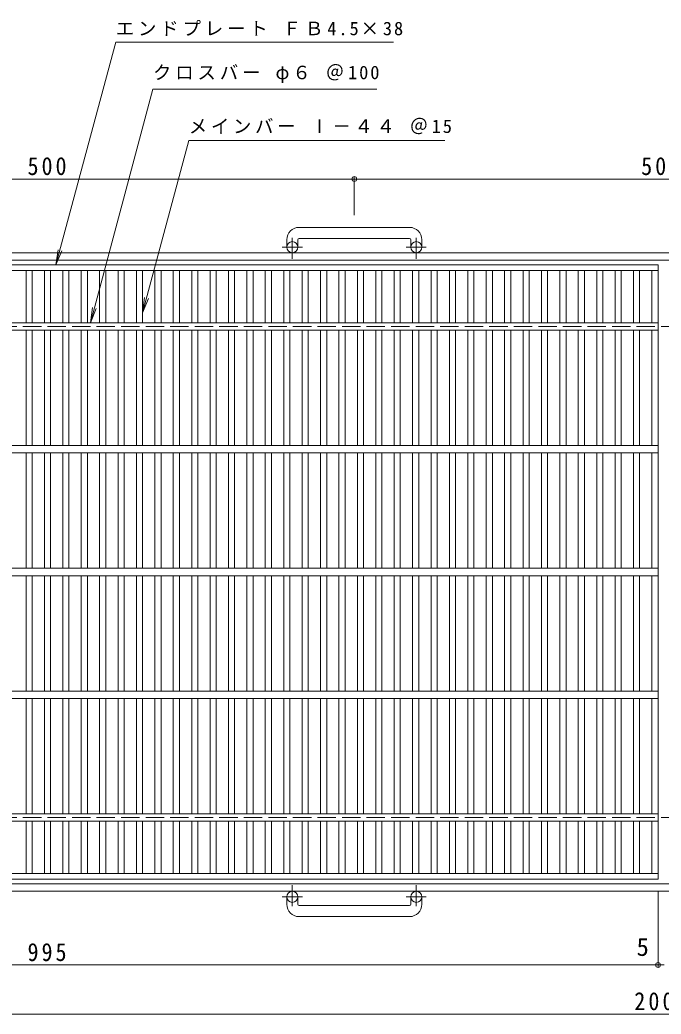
# Model space of a CAD drawing. Units: millimetres at full size, sheet at 1:5. Extents: x -850 to 902, y -691 to 651.
# Drawn here: x -332 to 190, y -159 to 651 of the extents above; entities that cross this region are included whole.
import ezdxf
from ezdxf.enums import TextEntityAlignment as Align

# ---------------------------------------------------------------- set-up
doc = ezdxf.new("R2010")
doc.units = ezdxf.units.MM
doc.header["$LTSCALE"] = 5
doc.header["$PDMODE"] = 32
doc.header["$PDSIZE"] = 4
doc.linetypes.add('CHAIN1', pattern=[8, 5, -1, 1, -1])
doc.linetypes.add('DASHED3', pattern=[4, 3, -1])
for name, color, linetype, lineweight in [('E-1', 2, 'Continuous', 9), ('E-2', 3, 'Continuous', 9), ('E-4', 7, 'Continuous', 9), ('E-5', 7, 'Continuous', 9)]:
    doc.layers.add(name, color=color, linetype=linetype, lineweight=lineweight)
doc.styles.add('ＭＳ ゴシック', font='')
doc.styles.get('ＭＳ ゴシック').set_extended_font_data('MS Gothic')

msp = doc.modelspace()

# ---------------------------------------------------------------- linework, layer by layer
at = {"layer": 'E-1'}
for p, q in [((-15, 481.85), (-105, 481.85)), ((-115, 471.85), (-115, 465.75)), ((-106, 471.85), (-106, 465.75)), ((-105, 472.849), (-15, 472.849)), ((-14, 471.85), (-14, 465.75)), ((-5, 471.85), (-5, 465.75)), ((-810, 461.25), (376.422, 461.25)), ((-810, 455.25), (375.163, 455.25)), ((-810, -52.751), (364.207, -52.751)), ((-810, -58.751), (362.948, -58.751)), ((-115, -69.351), (-115, -63.251)), ((-106, -69.351), (-106, -63.251)), ((-14, -69.351), (-14, -63.251)), ((-5, -69.351), (-5, -63.251)), ((-105, -70.351), (-15, -70.351)), ((-15, -79.351), (-105, -79.351))]:
    msp.add_line(p, q, dxfattribs=at)
at = {"layer": 'E-1', "linetype": 'CHAIN1'}
for p, q in [((-110.5, 456.143), (-110.5, 473.24)), ((-9.5, 456.143), (-9.5, 473.24)), ((-102.337, 465.75), (-118.744, 465.75)), ((-1.337, 465.75), (-17.744, 465.75)), ((-110.5, -53.644), (-110.5, -70.741)), ((-9.5, -53.644), (-9.5, -70.741)), ((-102.337, -63.251), (-118.744, -63.251)), ((-1.337, -63.251), (-17.744, -63.251))]:
    msp.add_line(p, q, dxfattribs=at)
at = {"layer": 'E-1', "linetype": 'DASHED3'}
for p, q in [((-810, 401.25), (363.833, 401.25)), ((-810, 1.249), (375.538, 1.249))]:
    msp.add_line(p, q, dxfattribs=at)
at = {"layer": 'E-1'}
for centre in [(-110.5, 465.75), (-9.5, 465.75), (-110.5, -63.251), (-9.5, -63.251)]:
    msp.add_circle(centre, 4.5, dxfattribs=at)
for centre, radius, start, end in [((-105, 471.85), 10, 90, 180), ((-15, 471.85), 10, 0, 90), ((-105, 471.85), 1, 90, 180), ((-15, 471.85), 1, 0, 90), ((-105, -69.351), 10, 180, 270), ((-105, -69.351), 1, 180, 270), ((-15, -69.351), 10, 270, 0), ((-15, -69.351), 1, 270, 0)]:
    msp.add_arc(centre, radius, start, end, dxfattribs=at)
at = {"layer": 'E-2'}
for p, q in [((-807.5, 451.249), (187.5, 451.249)), ((-807.5, 446.749), (187.5, 446.749)), ((-327.5, 404.249), (-327.5, 446.749)), ((-322.5, 404.249), (-322.5, 446.749)), ((-312.5, 404.249), (-312.5, 446.749)), ((-307.5, 404.249), (-307.5, 446.749)), ((-297.5, 404.249), (-297.5, 446.749)), ((-292.5, 404.249), (-292.5, 446.749)), ((-282.5, 404.249), (-282.5, 446.749)), ((-277.5, 404.249), (-277.5, 446.749)), ((-267.5, 404.249), (-267.5, 446.749)), ((-262.5, 404.249), (-262.5, 446.749)), ((-252.5, 404.249), (-252.5, 446.749)), ((-247.5, 404.249), (-247.5, 446.749)), ((-237.5, 404.249), (-237.5, 446.749)), ((-232.5, 404.249), (-232.5, 446.749)), ((-222.5, 404.249), (-222.5, 446.749)), ((-217.5, 404.249), (-217.5, 446.749)), ((-207.5, 404.249), (-207.5, 446.749)), ((-202.5, 404.249), (-202.5, 446.749)), ((-192.5, 404.249), (-192.5, 446.749)), ((-187.5, 404.249), (-187.5, 446.749)), ((-177.5, 404.249), (-177.5, 446.749)), ((-172.5, 404.249), (-172.5, 446.749)), ((-162.5, 404.249), (-162.5, 446.749)), ((-157.5, 404.249), (-157.5, 446.749)), ((-147.5, 404.249), (-147.5, 446.749)), ((-142.5, 404.249), (-142.5, 446.749)), ((-132.5, 404.249), (-132.5, 446.749)), ((-127.5, 404.249), (-127.5, 446.749)), ((-117.5, 404.249), (-117.5, 446.749)), ((-112.5, 404.249), (-112.5, 446.749)), ((-102.5, 404.249), (-102.5, 446.749)), ((-97.5, 404.249), (-97.5, 446.749)), ((-87.5, 404.249), (-87.5, 446.749)), ((-82.5, 404.249), (-82.5, 446.749)), ((-72.5, 404.249), (-72.5, 446.749)), ((-67.5, 404.249), (-67.5, 446.749)), ((-57.5, 404.249), (-57.5, 446.749)), ((-52.5, 404.249), (-52.5, 446.749)), ((-42.5, 404.249), (-42.5, 446.749)), ((-37.5, 404.249), (-37.5, 446.749)), ((-27.5, 404.249), (-27.5, 446.749)), ((-22.5, 404.249), (-22.5, 446.749)), ((-12.5, 404.249), (-12.5, 446.749)), ((-7.5, 404.249), (-7.5, 446.749)), ((2.5, 404.249), (2.5, 446.749)), ((7.5, 404.249), (7.5, 446.749)), ((17.5, 404.249), (17.5, 446.749)), ((22.5, 404.249), (22.5, 446.749)), ((32.5, 404.249), (32.5, 446.749)), ((37.5, 404.249), (37.5, 446.749)), ((47.499, 404.249), (47.499, 446.749)), ((52.5, 404.249), (52.5, 446.749)), ((62.5, 404.249), (62.5, 446.749)), ((67.5, 404.249), (67.5, 446.749)), ((77.5, 404.249), (77.5, 446.749)), ((82.5, 404.249), (82.5, 446.749)), ((92.5, 404.249), (92.5, 446.749)), ((97.5, 404.249), (97.5, 446.749)), ((107.5, 404.249), (107.5, 446.749)), ((112.5, 404.249), (112.5, 446.749)), ((122.499, 404.249), (122.499, 446.749)), ((127.5, 404.249), (127.5, 446.749)), ((137.5, 404.249), (137.5, 446.749)), ((142.5, 404.249), (142.5, 446.749)), ((152.499, 404.249), (152.499, 446.749)), ((157.5, 404.249), (157.5, 446.749)), ((167.5, 404.249), (167.5, 446.749)), ((172.5, 404.249), (172.5, 446.749)), ((182.5, 404.249), (182.5, 446.749)), ((187.5, -48.751), (187.5, 451.249)), ((187.5, 404.249), (-807.5, 404.249)), ((187.5, 398.249), (-807.5, 398.249)), ((-327.5, 304.249), (-327.5, 398.249)), ((-322.5, 304.249), (-322.5, 398.249)), ((-312.5, 304.249), (-312.5, 398.249)), ((-307.5, 304.249), (-307.5, 398.249)), ((-297.5, 304.249), (-297.5, 398.249)), ((-292.5, 304.249), (-292.5, 398.249)), ((-282.5, 304.249), (-282.5, 398.249)), ((-277.5, 304.249), (-277.5, 398.249)), ((-267.5, 304.249), (-267.5, 398.249)), ((-262.5, 304.249), (-262.5, 398.249)), ((-252.5, 304.249), (-252.5, 398.249)), ((-247.5, 304.249), (-247.5, 398.249)), ((-237.5, 304.249), (-237.5, 398.249)), ((-232.5, 304.249), (-232.5, 398.249)), ((-222.5, 304.249), (-222.5, 398.249)), ((-217.5, 304.249), (-217.5, 398.249)), ((-207.5, 304.249), (-207.5, 398.249)), ((-202.5, 304.249), (-202.5, 398.249)), ((-192.5, 304.249), (-192.5, 398.249)), ((-187.5, 304.249), (-187.5, 398.249)), ((-177.5, 304.249), (-177.5, 398.249)), ((-172.5, 304.249), (-172.5, 398.249)), ((-162.5, 304.249), (-162.5, 398.249)), ((-157.5, 304.249), (-157.5, 398.249)), ((-147.5, 304.249), (-147.5, 398.249)), ((-142.5, 304.249), (-142.5, 398.249)), ((-132.5, 304.249), (-132.5, 398.249)), ((-127.5, 304.249), (-127.5, 398.249)), ((-117.5, 304.249), (-117.5, 398.249)), ((-112.5, 304.249), (-112.5, 398.249)), ((-102.5, 304.249), (-102.5, 398.249)), ((-97.5, 304.249), (-97.5, 398.249)), ((-87.5, 304.249), (-87.5, 398.249)), ((-82.5, 304.249), (-82.5, 398.249)), ((-72.5, 304.249), (-72.5, 398.249)), ((-67.5, 304.249), (-67.5, 398.249)), ((-57.5, 304.249), (-57.5, 398.249)), ((-52.5, 304.249), (-52.5, 398.249)), ((-42.5, 304.249), (-42.5, 398.249)), ((-37.5, 304.249), (-37.5, 398.249)), ((-27.5, 304.249), (-27.5, 398.249)), ((-22.5, 304.249), (-22.5, 398.249)), ((-12.5, 304.249), (-12.5, 398.249)), ((-7.5, 304.249), (-7.5, 398.249)), ((2.5, 304.249), (2.5, 398.249)), ((7.5, 304.249), (7.5, 398.249)), ((17.5, 304.249), (17.5, 398.249)), ((22.5, 304.249), (22.5, 398.249)), ((32.5, 304.249), (32.5, 398.249)), ((37.5, 304.249), (37.5, 398.249)), ((47.499, 304.249), (47.499, 398.249)), ((52.5, 304.249), (52.5, 398.249)), ((62.5, 304.249), (62.5, 398.249)), ((67.5, 304.249), (67.5, 398.249)), ((77.5, 304.249), (77.5, 398.249)), ((82.5, 304.249), (82.5, 398.249)), ((92.5, 304.249), (92.5, 398.249)), ((97.5, 304.249), (97.5, 398.249)), ((107.5, 304.249), (107.5, 398.249)), ((112.5, 304.249), (112.5, 398.249)), ((122.499, 304.249), (122.499, 398.249)), ((127.5, 304.249), (127.5, 398.249)), ((137.5, 304.249), (137.5, 398.249)), ((142.5, 304.249), (142.5, 398.249)), ((152.499, 304.249), (152.499, 398.249)), ((157.5, 304.249), (157.5, 398.249)), ((167.5, 304.249), (167.5, 398.249)), ((172.5, 304.249), (172.5, 398.249)), ((182.5, 304.249), (182.5, 398.249)), ((187.5, 304.249), (-807.5, 304.249)), ((187.5, 298.249), (-807.5, 298.249)), ((-327.5, 204.249), (-327.5, 298.249)), ((-322.5, 204.249), (-322.5, 298.249)), ((-312.5, 204.249), (-312.5, 298.249)), ((-307.5, 204.249), (-307.5, 298.249)), ((-297.5, 204.249), (-297.5, 298.249)), ((-292.5, 204.249), (-292.5, 298.249)), ((-282.5, 204.249), (-282.5, 298.249)), ((-277.5, 204.249), (-277.5, 298.249)), ((-267.5, 204.249), (-267.5, 298.249)), ((-262.5, 204.249), (-262.5, 298.249)), ((-252.5, 204.249), (-252.5, 298.249)), ((-247.5, 204.249), (-247.5, 298.249)), ((-237.5, 204.249), (-237.5, 298.249)), ((-232.5, 204.249), (-232.5, 298.249)), ((-222.5, 204.249), (-222.5, 298.249)), ((-217.5, 204.249), (-217.5, 298.249)), ((-207.5, 204.249), (-207.5, 298.249)), ((-202.5, 204.249), (-202.5, 298.249)), ((-192.5, 204.249), (-192.5, 298.249)), ((-187.5, 204.249), (-187.5, 298.249)), ((-177.5, 204.249), (-177.5, 298.249)), ((-172.5, 204.249), (-172.5, 298.249)), ((-162.5, 204.249), (-162.5, 298.249)), ((-157.5, 204.249), (-157.5, 298.249)), ((-147.5, 204.249), (-147.5, 298.249)), ((-142.5, 204.249), (-142.5, 298.249)), ((-132.5, 204.249), (-132.5, 298.249)), ((-127.5, 204.249), (-127.5, 298.249)), ((-117.5, 204.249), (-117.5, 298.249)), ((-112.5, 204.249), (-112.5, 298.249)), ((-102.5, 204.249), (-102.5, 298.249)), ((-97.5, 204.249), (-97.5, 298.249)), ((-87.5, 204.249), (-87.5, 298.249)), ((-82.5, 204.249), (-82.5, 298.249)), ((-72.5, 204.249), (-72.5, 298.249)), ((-67.5, 204.249), (-67.5, 298.249)), ((-57.5, 204.249), (-57.5, 298.249)), ((-52.5, 204.249), (-52.5, 298.249)), ((-42.5, 204.249), (-42.5, 298.249)), ((-37.5, 204.249), (-37.5, 298.249)), ((-27.5, 204.249), (-27.5, 298.249)), ((-22.5, 204.249), (-22.5, 298.249)), ((-12.5, 204.249), (-12.5, 298.249)), ((-7.5, 204.249), (-7.5, 298.249)), ((2.5, 204.249), (2.5, 298.249)), ((7.5, 204.249), (7.5, 298.249)), ((17.5, 204.249), (17.5, 298.249)), ((22.5, 204.249), (22.5, 298.249)), ((32.5, 204.249), (32.5, 298.249)), ((37.5, 204.249), (37.5, 298.249)), ((47.499, 204.249), (47.499, 298.249)), ((52.5, 204.249), (52.5, 298.249)), ((62.5, 204.249), (62.5, 298.249)), ((67.5, 204.249), (67.5, 298.249)), ((77.5, 204.249), (77.5, 298.249)), ((82.5, 204.249), (82.5, 298.249)), ((92.5, 204.249), (92.5, 298.249)), ((97.5, 204.249), (97.5, 298.249)), ((107.5, 204.249), (107.5, 298.249)), ((112.5, 204.249), (112.5, 298.249)), ((122.499, 204.249), (122.499, 298.249)), ((127.5, 204.249), (127.5, 298.249)), ((137.5, 204.249), (137.5, 298.249)), ((142.5, 204.249), (142.5, 298.249)), ((152.499, 204.249), (152.499, 298.249)), ((157.5, 204.249), (157.5, 298.249)), ((167.5, 204.249), (167.5, 298.249)), ((172.5, 204.249), (172.5, 298.249)), ((182.5, 204.249), (182.5, 298.249)), ((187.5, 204.249), (-807.5, 204.249)), ((187.5, 198.249), (-807.5, 198.249)), ((-327.5, 104.249), (-327.5, 198.249)), ((-322.5, 104.249), (-322.5, 198.249)), ((-312.5, 104.249), (-312.5, 198.249)), ((-307.5, 104.249), (-307.5, 198.249)), ((-297.5, 104.249), (-297.5, 198.249)), ((-292.5, 104.249), (-292.5, 198.249)), ((-282.5, 104.249), (-282.5, 198.249)), ((-277.5, 104.249), (-277.5, 198.249)), ((-267.5, 104.249), (-267.5, 198.249)), ((-262.5, 104.249), (-262.5, 198.249)), ((-252.5, 104.249), (-252.5, 198.249)), ((-247.5, 104.249), (-247.5, 198.249)), ((-237.5, 104.249), (-237.5, 198.249)), ((-232.5, 104.249), (-232.5, 198.249)), ((-222.5, 104.249), (-222.5, 198.249)), ((-217.5, 104.249), (-217.5, 198.249)), ((-207.5, 104.249), (-207.5, 198.249)), ((-202.5, 104.249), (-202.5, 198.249)), ((-192.5, 104.249), (-192.5, 198.249)), ((-187.5, 104.249), (-187.5, 198.249)), ((-177.5, 104.249), (-177.5, 198.249)), ((-172.5, 104.249), (-172.5, 198.249)), ((-162.5, 104.249), (-162.5, 198.249)), ((-157.5, 104.249), (-157.5, 198.249)), ((-147.5, 104.249), (-147.5, 198.249)), ((-142.5, 104.249), (-142.5, 198.249)), ((-132.5, 104.249), (-132.5, 198.249)), ((-127.5, 104.249), (-127.5, 198.249)), ((-117.5, 104.249), (-117.5, 198.249)), ((-112.5, 104.249), (-112.5, 198.249)), ((-102.5, 104.249), (-102.5, 198.249)), ((-97.5, 104.249), (-97.5, 198.249)), ((-87.5, 104.249), (-87.5, 198.249)), ((-82.5, 104.249), (-82.5, 198.249)), ((-72.5, 104.249), (-72.5, 198.249)), ((-67.5, 104.249), (-67.5, 198.249)), ((-57.5, 104.249), (-57.5, 198.249)), ((-52.5, 104.249), (-52.5, 198.249)), ((-42.5, 104.249), (-42.5, 198.249)), ((-37.5, 104.249), (-37.5, 198.249)), ((-27.5, 104.249), (-27.5, 198.249)), ((-22.5, 104.249), (-22.5, 198.249)), ((-12.5, 104.249), (-12.5, 198.249)), ((-7.5, 104.249), (-7.5, 198.249)), ((2.5, 104.249), (2.5, 198.249)), ((7.5, 104.249), (7.5, 198.249)), ((17.5, 104.249), (17.5, 198.249)), ((22.5, 104.249), (22.5, 198.249)), ((32.5, 104.249), (32.5, 198.249)), ((37.5, 104.249), (37.5, 198.249)), ((47.499, 104.249), (47.499, 198.249)), ((52.5, 104.249), (52.5, 198.249)), ((62.5, 104.249), (62.5, 198.249)), ((67.5, 104.249), (67.5, 198.249)), ((77.5, 104.249), (77.5, 198.249)), ((82.5, 104.249), (82.5, 198.249)), ((92.5, 104.249), (92.5, 198.249)), ((97.5, 104.249), (97.5, 198.249)), ((107.5, 104.249), (107.5, 198.249)), ((112.5, 104.249), (112.5, 198.249)), ((122.499, 104.249), (122.499, 198.249)), ((127.5, 104.249), (127.5, 198.249)), ((137.5, 104.249), (137.5, 198.249)), ((142.5, 104.249), (142.5, 198.249)), ((152.499, 104.249), (152.499, 198.249)), ((157.5, 104.249), (157.5, 198.249)), ((167.5, 104.249), (167.5, 198.249)), ((172.5, 104.249), (172.5, 198.249)), ((182.5, 104.249), (182.5, 198.249)), ((187.5, 104.249), (-807.5, 104.249)), ((187.5, 98.249), (-807.5, 98.249)), ((-327.5, 4.249), (-327.5, 98.249)), ((-322.5, 4.249), (-322.5, 98.249)), ((-312.5, 4.249), (-312.5, 98.249)), ((-307.5, 4.249), (-307.5, 98.249)), ((-297.5, 4.249), (-297.5, 98.249)), ((-292.5, 4.249), (-292.5, 98.249)), ((-282.5, 4.249), (-282.5, 98.249)), ((-277.5, 4.249), (-277.5, 98.249)), ((-267.5, 4.249), (-267.5, 98.249)), ((-262.5, 4.249), (-262.5, 98.249)), ((-252.5, 4.249), (-252.5, 98.249)), ((-247.5, 4.249), (-247.5, 98.249)), ((-237.5, 4.249), (-237.5, 98.249)), ((-232.5, 4.249), (-232.5, 98.249)), ((-222.5, 4.249), (-222.5, 98.249)), ((-217.5, 4.249), (-217.5, 98.249)), ((-207.5, 4.249), (-207.5, 98.249)), ((-202.5, 4.249), (-202.5, 98.249)), ((-192.5, 4.249), (-192.5, 98.249)), ((-187.5, 4.249), (-187.5, 98.249)), ((-177.5, 4.249), (-177.5, 98.249)), ((-172.5, 4.249), (-172.5, 98.249)), ((-162.5, 4.249), (-162.5, 98.249)), ((-157.5, 4.249), (-157.5, 98.249)), ((-147.5, 4.249), (-147.5, 98.249)), ((-142.5, 4.249), (-142.5, 98.249)), ((-132.5, 4.249), (-132.5, 98.249)), ((-127.5, 4.249), (-127.5, 98.249)), ((-117.5, 4.249), (-117.5, 98.249)), ((-112.5, 4.249), (-112.5, 98.249)), ((-102.5, 4.249), (-102.5, 98.249)), ((-97.5, 4.249), (-97.5, 98.249)), ((-87.5, 4.249), (-87.5, 98.249)), ((-82.5, 4.249), (-82.5, 98.249)), ((-72.5, 4.249), (-72.5, 98.249)), ((-67.5, 4.249), (-67.5, 98.249)), ((-57.5, 4.249), (-57.5, 98.249)), ((-52.5, 4.249), (-52.5, 98.249)), ((-42.5, 4.249), (-42.5, 98.249)), ((-37.5, 4.249), (-37.5, 98.249)), ((-27.5, 4.249), (-27.5, 98.249)), ((-22.5, 4.249), (-22.5, 98.249)), ((-12.5, 4.249), (-12.5, 98.249)), ((-7.5, 4.249), (-7.5, 98.249)), ((2.5, 4.249), (2.5, 98.249)), ((7.5, 4.249), (7.5, 98.249)), ((17.5, 4.249), (17.5, 98.249)), ((22.5, 4.249), (22.5, 98.249)), ((32.5, 4.249), (32.5, 98.249)), ((37.5, 4.249), (37.5, 98.249)), ((47.499, 4.249), (47.499, 98.249)), ((52.5, 4.249), (52.5, 98.249)), ((62.5, 4.249), (62.5, 98.249)), ((67.5, 4.249), (67.5, 98.249)), ((77.5, 4.249), (77.5, 98.249)), ((82.5, 4.249), (82.5, 98.249)), ((92.5, 4.249), (92.5, 98.249)), ((97.5, 4.249), (97.5, 98.249)), ((107.5, 4.249), (107.5, 98.249)), ((112.5, 4.249), (112.5, 98.249)), ((122.499, 4.249), (122.499, 98.249)), ((127.5, 4.249), (127.5, 98.249)), ((137.5, 4.249), (137.5, 98.249)), ((142.5, 4.249), (142.5, 98.249)), ((152.499, 4.249), (152.499, 98.249)), ((157.5, 4.249), (157.5, 98.249)), ((167.5, 4.249), (167.5, 98.249)), ((172.5, 4.249), (172.5, 98.249)), ((182.5, 4.249), (182.5, 98.249)), ((187.5, 4.249), (-807.5, 4.249)), ((187.5, -1.751), (-807.5, -1.751)), ((-327.5, -44.251), (-327.5, -1.751)), ((-322.5, -44.251), (-322.5, -1.751)), ((-312.5, -44.251), (-312.5, -1.751)), ((-307.5, -44.251), (-307.5, -1.751)), ((-297.5, -44.251), (-297.5, -1.751)), ((-292.5, -44.251), (-292.5, -1.751)), ((-282.5, -44.251), (-282.5, -1.751)), ((-277.5, -44.251), (-277.5, -1.751)), ((-267.5, -44.251), (-267.5, -1.751)), ((-262.5, -44.251), (-262.5, -1.751)), ((-252.5, -44.251), (-252.5, -1.751)), ((-247.5, -44.251), (-247.5, -1.751)), ((-237.5, -44.251), (-237.5, -1.751)), ((-232.5, -44.251), (-232.5, -1.751)), ((-222.5, -44.251), (-222.5, -1.751)), ((-217.5, -44.251), (-217.5, -1.751)), ((-207.5, -44.251), (-207.5, -1.751)), ((-202.5, -44.251), (-202.5, -1.751)), ((-192.5, -44.251), (-192.5, -1.751)), ((-187.5, -44.251), (-187.5, -1.751)), ((-177.5, -44.251), (-177.5, -1.751)), ((-172.5, -44.251), (-172.5, -1.751)), ((-162.5, -44.251), (-162.5, -1.751)), ((-157.5, -44.251), (-157.5, -1.751)), ((-147.5, -44.251), (-147.5, -1.751)), ((-142.5, -44.251), (-142.5, -1.751)), ((-132.5, -44.251), (-132.5, -1.751)), ((-127.5, -44.251), (-127.5, -1.751)), ((-117.5, -44.251), (-117.5, -1.751)), ((-112.5, -44.251), (-112.5, -1.751)), ((-102.5, -44.251), (-102.5, -1.751)), ((-97.5, -44.251), (-97.5, -1.751)), ((-87.5, -44.251), (-87.5, -1.751)), ((-82.5, -44.251), (-82.5, -1.751)), ((-72.5, -44.251), (-72.5, -1.751)), ((-67.5, -44.251), (-67.5, -1.751)), ((-57.5, -44.251), (-57.5, -1.751)), ((-52.5, -44.251), (-52.5, -1.751)), ((-42.5, -44.251), (-42.5, -1.751)), ((-37.5, -44.251), (-37.5, -1.751)), ((-27.5, -44.251), (-27.5, -1.751)), ((-22.5, -44.251), (-22.5, -1.751)), ((-12.5, -44.251), (-12.5, -1.751)), ((-7.5, -44.251), (-7.5, -1.751)), ((2.5, -44.251), (2.5, -1.751)), ((7.5, -44.251), (7.5, -1.751)), ((17.5, -44.251), (17.5, -1.751)), ((22.5, -44.251), (22.5, -1.751)), ((32.5, -44.251), (32.5, -1.751)), ((37.5, -44.251), (37.5, -1.751)), ((47.499, -44.251), (47.499, -1.751)), ((52.5, -44.251), (52.5, -1.751)), ((62.5, -44.251), (62.5, -1.751)), ((67.5, -44.251), (67.5, -1.751)), ((77.5, -44.251), (77.5, -1.751)), ((82.5, -44.251), (82.5, -1.751)), ((92.5, -44.251), (92.5, -1.751)), ((97.5, -44.251), (97.5, -1.751)), ((107.5, -44.251), (107.5, -1.751)), ((112.5, -44.251), (112.5, -1.751)), ((122.499, -44.251), (122.499, -1.751)), ((127.5, -44.251), (127.5, -1.751)), ((137.5, -44.251), (137.5, -1.751)), ((142.5, -44.251), (142.5, -1.751)), ((152.499, -44.251), (152.499, -1.751)), ((157.5, -44.251), (157.5, -1.751)), ((167.5, -44.251), (167.5, -1.751)), ((172.5, -44.251), (172.5, -1.751)), ((182.5, -44.251), (182.5, -1.751)), ((187.5, -44.251), (-807.5, -44.251)), ((187.5, -48.751), (-807.5, -48.751))]:
    msp.add_line(p, q, dxfattribs=at)
at = {"layer": 'E-4'}
for p, q in [((-560, 521.25), (-60, 521.25)), ((-60, 522.75), (-60, 491.85)), ((-60, 521.25), (375.538, 521.25)), ((187.5, -120.251), (187.5, -58.751)), ((-807.5, -118.751), (187.5, -118.751)), ((187.5, -118.751), (192.5, -118.751)), ((-810, -158.751), (377.124, -158.751))]:
    msp.add_line(p, q, dxfattribs=at)
for p in [(-60, 521.25), (187.5, -118.751)]:
    msp.add_point(p, dxfattribs=at)
at = {"layer": 'E-5'}
for p, q in [((-254.444, 632.701), (-303.063, 451.249)), ((-254.444, 632.701), (-28.194, 632.701)), ((-224.065, 594.511), (-275.046, 404.249)), ((-224.065, 594.511), (-41.565, 594.511)), ((-194.886, 552.701), (-232.5, 412.323)), ((-194.886, 552.701), (13.864, 552.701)), ((-303.063, 451.249), (-301.432, 463.642)), ((-303.063, 451.249), (-298.28, 462.798)), ((-232.5, 412.323), (-230.868, 424.716)), ((-232.5, 412.323), (-227.716, 423.871)), ((-275.046, 404.249), (-273.414, 416.642)), ((-275.046, 404.249), (-270.262, 415.798))]:
    msp.add_line(p, q, dxfattribs=at)

# ---------------------------------------------------------------- texts
at = {"layer": 'E-4', "color": 2, "style": 'ＭＳ ゴシック'}
msp.add_text('5', height=14.66, dxfattribs=at).set_placement((170, -115.751), align=Align.BOTTOM_LEFT)
at = {"layer": 'E-4', "color": 2, "char_height": 14.66, "attachment_point": 7, "style": 'ＭＳ ゴシック'}
for s, insert in [('\\T1.27;\\W0.9;500', (-326.25, 524.25)), ('\\T1.27;\\W0.9;500', (173.75, 524.25)), ('\\T1.27;\\W0.9;995', (-326.25, -115.751)), ('\\T1.28;\\W0.9;2000', (168.125, -155.751))]:
    msp.add_mtext(s, dxfattribs=dict(at, insert=insert))
at = {"layer": 'E-5', "char_height": 11, "attachment_point": 7, "style": 'ＭＳ ゴシック'}
for s, insert in [('\\T1.21;エンドプレート\\~ＦＢ4.5×38', (-254.444, 637.701)), ('\\T1.21;クロスバー\\~φ６\\~＠100', (-224.065, 599.511)), ('\\T1.2;メインバー\\~Ⅰ－４４\\~＠15', (-194.886, 557.701))]:
    msp.add_mtext(s, dxfattribs=dict(at, insert=insert))

doc.saveas('drawing.dxf')
